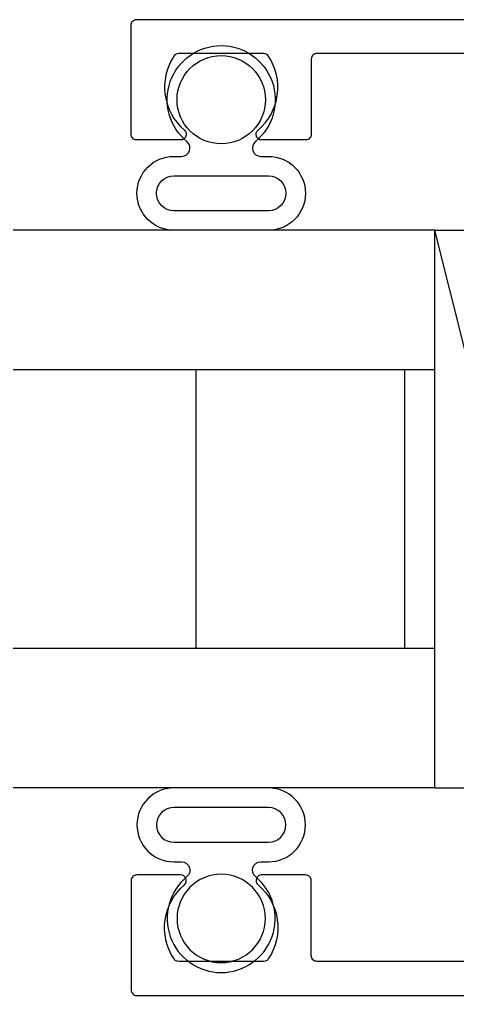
# Model space of a CAD drawing. Extents: x -73 to 76, y -94 to 26.
# Drawn here: x -20.47 to -19.685, y 11.482 to 13.232 of the extents above; entities that cross this region are included whole.
import ezdxf

# ---------------------------------------------------------------- set-up
doc = ezdxf.new("R2010")
doc.units = 0
doc.header["$MEASUREMENT"] = 0
doc.layers.get('0').update_dxf_attribs({"linetype": 'CONTINUOUS'})
for name, color, linetype in [('GLASS-VINYL', 7, 'CONTINUOUS'), ('SEAL', 7, 'CONTINUOUS'), ('VENT', 5, 'CONTINUOUS')]:
    doc.layers.add(name, color=color, linetype=linetype)

# ---------------------------------------------------------------- blocks, each defined once
blk = doc.blocks.new('4142 1in Glass Stop')
blk.add_lwpolyline([(0.2004, -0.0889), (0.6015, -0.1249, 0.967957), (0.6088, -0.0654), (0.3032, -0.0177, -0.369613), (0.277, 0.0129), (0.277, 0.069, 0.414214), (0.246, 0.1), (0.061, 0.1, -0.414214), (0.051, 0.11), (0.051, 0.442, -0.414214), (0.061, 0.452), (0.196, 0.452, 0.414214), (0.206, 0.462), (0.206, 0.541, 0.697352), (0.1884, 0.5475, -0.380272), (0.0554, 0.529, -0.250619), (0.051, 0.5373), (0.051, 0.6897, -0.250619), (0.0554, 0.698, -0.380272), (0.1884, 0.6795, 0.697352), (0.206, 0.686), (0.206, 0.765, 0.414214), (0.196, 0.775), (0, 0.775, 0.414214), (-0.01, 0.765), (-0.01, 0.01, 0.414214), (0, 0), (0.1687, 0, -0.456923), (0.1786, -0.0114), (0.1725, -0.0536, 0.430142)], format="xyb", close=True)
blk = doc.blocks.new('Glass Stop Weather Seal')
for points in [[(0, 0), (0, -0.0848, -1), (-0.1325, -0.0848), (-0.1325, -0.0709, 0.704546), (-0.1591, -0.0614, -0.704546), (-0.331, 0, -0.704546), (-0.1591, 0.0614, 0.704546), (-0.1325, 0.0709), (-0.1325, 0.0848, -1), (0, 0.0848)], [(-0.035, -0.0848, -1), (-0.0975, -0.0848), (-0.0975, 0), (-0.0975, 0.0848, -1), (-0.035, 0.0848), (-0.035, 0)], [(-0.3132, 0, -1), (-0.1549, 0, -1)]]:
    blk.add_lwpolyline(points, format="xyb", close=True)

msp = doc.modelspace()

# ---------------------------------------------------------------- linework, layer by layer
at = {"layer": 'GLASS-VINYL'}
for p, q in [((-19.7252, 12.8542), (-22.1682, 12.8542)), ((-19.7252, 12.8542), (-19.4752, 12.8542)), ((-19.7252, 12.6042), (-19.7252, 12.8542)), ((-19.7252, 11.8542), (-19.7252, 12.8542)), ((-19.4752, 11.8542), (-19.7252, 12.8542)), ((-19.7252, 12.6042), (-22.1682, 12.6042)), ((-20.1535, 12.6042), (-20.1535, 12.1042)), ((-19.7799, 12.6042), (-19.7799, 12.1042)), ((-19.7252, 12.1042), (-22.1672, 12.1042)), ((-19.7252, 11.8542), (-19.7252, 12.1042)), ((-19.7252, 11.8542), (-22.1672, 11.8542)), ((-19.7252, 11.8542), (-19.4752, 11.8542))]:
    msp.add_line(p, q, dxfattribs=at)

# ---------------------------------------------------------------- block references
at = {"layer": 'SEAL', "rotation": 270}
msp.add_blockref('Glass Stop Weather Seal', (-20.1083, 12.8542), dxfattribs=at)
at = {"layer": 'SEAL', "xscale": -1, "rotation": 270}
msp.add_blockref('Glass Stop Weather Seal', (-20.1083, 11.8542), dxfattribs=at)
at = {"layer": 'VENT', "xscale": -1, "rotation": 90}
msp.add_blockref('4142 1in Glass Stop', (-19.4948, 13.2221), dxfattribs=at)
at = {"layer": 'VENT', "rotation": 90}
msp.add_blockref('4142 1in Glass Stop', (-19.4948, 11.4921), dxfattribs=at)

doc.saveas('drawing.dxf')
